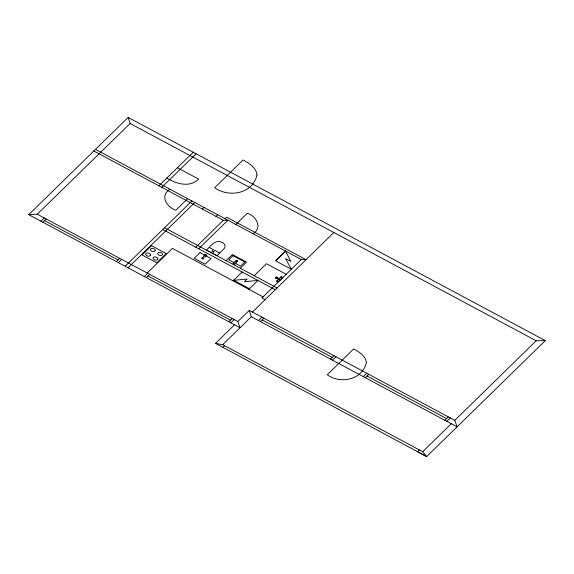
<?xml version="1.0" encoding="UTF-8"?>
<svg xmlns="http://www.w3.org/2000/svg" width="574" height="574" viewBox="0 0 574 574"><rect width="100%" height="100%" fill="white"/><g stroke="black" fill="none" stroke-linecap="round" stroke-linejoin="round"><path stroke-width="0.86" d="M28.7 214.654L37.281 214.224L237.858 321.548L240.054 327.747L28.7 214.654L128.174 117.426L545.3 340.619L426.669 456.574L417.52 451.681L419.336 449.908M37.281 214.224L130.111 123.489L128.174 117.426M40.89 221.177L44.212 217.926M42.863 222.231L46.185 218.981M158.89 185.811L193.237 152.239M161.782 187.354L196.129 153.789M169.904 189.183C159.536 196.028 166.697 206.848 175.787 210.292L187.662 198.69M116.4 261.586L119.729 258.336M118.373 262.641L121.695 259.391M125.139 266.257L191.938 200.972M128.031 267.807L194.83 202.522M202.299 209.036L203.964 207.408M147.202 273.037L172.408 248.399L263.071 296.909M144.339 276.532L147.662 273.281M146.305 277.586L149.635 274.336M216.018 216.376L217.682 214.748M195.813 247.207L223.351 220.294L227.907 220.222L198.704 248.757M225.015 218.672L226.572 217.144L306.05 259.67L301.328 259.513L95.492 149.369M209.194 247.401L206.482 250.056L216.994 255.681L223.602 249.224C226.299 247.193 225.015 243.225 221.959 242.343C217.008 239.623 212.115 243.706 209.194 247.401L219.706 253.026M235.871 224.484L247.351 213.263C256.155 216.018 262.878 227.62 253.12 233.711M226.099 260.646L232.362 254.526L246.547 262.11L240.284 268.23M233.022 280.829L242.163 272.004M254.117 275.807L266.472 263.731L286.361 274.379M276.187 260.474L285.271 251.599M248.865 289.31L257.934 280.449L244.445 281.705L247.164 279.05L233.654 280.32M228.904 321.784L232.233 318.534M230.877 322.839L234.199 319.589M278.096 278.842L278.505 278.447M278.591 279.108L276.417 281.238L278.017 282.092L282.795 277.429L281.195 276.568L279 278.713M215.53 343.367L222.712 344.701L422.694 451.702L426.669 456.574L215.53 343.367L234.536 324.798M237.858 321.548L249.288 310.376L454.787 420.34L457.098 426.826L251.326 316.726L249.288 310.376M301.328 259.513L261.887 298.057L265.044 299.743M252.438 312.069L333.846 232.506M222.712 344.701L251.326 316.726M222.992 347.363L224.656 345.735M258.451 320.543L261.931 317.142M260.424 321.598L263.897 318.197M330.538 359.116L334.018 355.715M332.511 360.171L335.991 356.77M363.306 376.644L366.779 373.251M365.279 377.699L368.752 374.305M444.857 420.283L448.33 416.882M446.83 421.338L450.303 417.937M422.694 451.702L451.315 423.734M454.787 420.34L536.195 340.777L545.3 340.619M130.111 123.489L536.195 340.777M177.388 167.73L198.626 179.095C189.879 188.028 176.118 183.816 166.84 178.04M93.835 150.998L223.351 220.294M280.679 277.07L282.3 277.916M280.607 279.567C279.258 279.76 276.087 274.946 275.484 277.988L280.198 279.969M276.898 280.765L278.505 281.626M164.551 227.742L277.106 287.961M162.743 229.514L275.29 289.734M233.704 280.277L249.475 288.715M262.16 319.897L332.281 357.415M367.016 376.006L446.594 418.582M44.521 220.61L118.065 259.957M147.97 275.958L230.569 320.156M203.275 258.336C202.342 259.764 201.632 256.915 203.275 258.336M237.134 261.141C236.208 262.576 235.498 259.728 237.134 261.141M237.579 261.134L237.378 261.737L236.187 261.758L235.541 260.754L236.918 260.553L237.579 261.134M203.713 258.322L203.512 258.924L202.321 258.946L201.675 257.941L203.053 257.74L203.713 258.322M257.001 174.783C253.048 193.718 229.148 198.059 214.683 187.748L243.132 159.938C248.972 163.289 256.133 167.429 257.001 174.783M366.377 362.452C362.825 379.558 340.482 384.609 327.28 374.729L353.713 348.892C359.044 351.948 365.588 355.744 366.377 362.452M275.922 277.507L275.9 278.29L277.127 277.091L275.922 277.507M277.708 281.124L278.074 281.052L277.708 281.124M150.488 255.172C149.642 257.009 146.506 256.248 145.739 254.634L145.667 254.017C146.521 252.18 149.649 252.933 150.424 254.555L150.488 255.172M155.202 250.558C154.356 252.402 151.22 251.642 150.453 250.02L150.388 249.41C151.235 247.566 154.363 248.327 155.138 249.941L155.202 250.558M157.843 259.111C156.996 260.948 153.868 260.187 153.093 258.573L153.028 257.956C153.882 256.112 157.011 256.872 157.778 258.487L157.843 259.111M162.564 254.497C161.71 256.341 158.575 255.581 157.814 253.959L157.742 253.342C158.596 251.505 161.725 252.259 162.492 253.88L162.564 254.497M151.507 245.679L142.043 254.928L156.759 262.806L166.223 253.55L151.507 245.679M199.989 252.646L194.191 258.314L205.205 264.212L211.002 258.544L199.989 252.646M205.384 254.318L203.268 256.391L204.846 257.231L206.963 255.165L205.384 254.318M212.488 250.874L212.028 251.319L213.7 252.216L214.159 251.764L212.488 250.874M232.994 255.695L228.753 259.843L240.563 266.171L244.811 262.017L232.994 255.695M235.118 261.486L233.008 263.552L234.579 264.392L236.696 262.325L235.118 261.486M285.558 251.075L275.577 260.826L291.348 269.263L285.565 258.623L290.875 261.464L285.558 251.075"/></g></svg>
